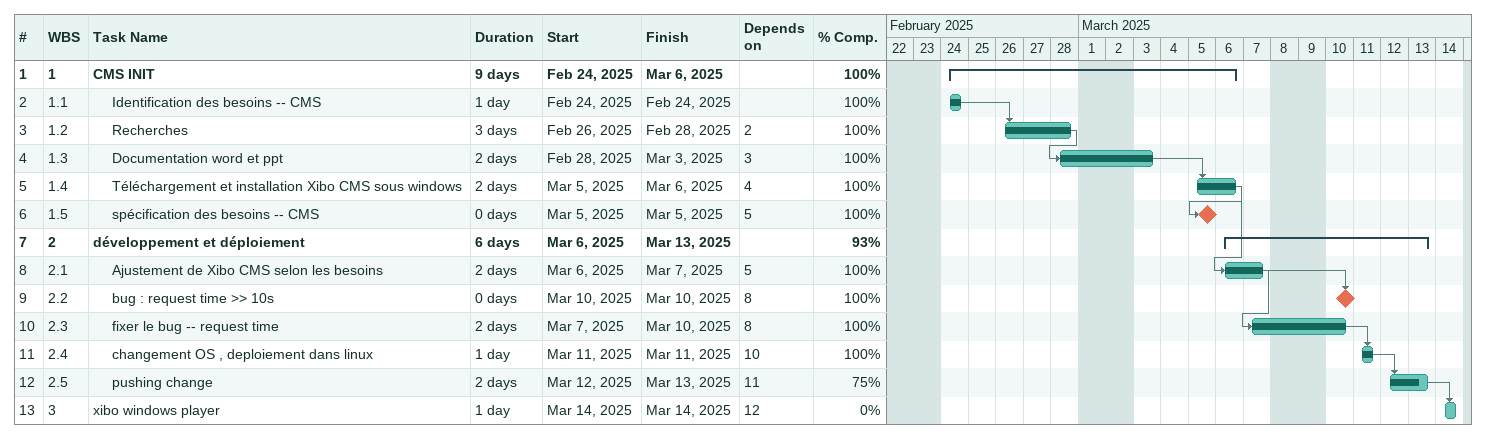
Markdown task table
| ID | WBS | Task | Duration | Start | Finish | Predecessors | % complete |
|---|---|---|---|---|---|---|---|
| 1 | 1 | **CMS INIT** | 9d | 2025-02-24 | 2025-03-06 |  | 100 |
| 2 | 1.1 | Identification des besoins -- CMS | 1d | 2025-02-24 | 2025-02-24 |  | 100 |
| 3 | 1.2 | Recherches | 3d | 2025-02-26 | 2025-02-28 | 2 | 100 |
| 4 | 1.3 | Documentation word et ppt | 2d | 2025-02-28 | 2025-03-03 | 3 | 100 |
| 5 | 1.4 | Téléchargement et installation Xibo CMS sous windows | 2d | 2025-03-05 | 2025-03-06 | 4 | 100 |
| 6 | 1.5 | spécification des besoins -- CMS | 0d | 2025-03-05 | 2025-03-05 | 5 | 100 |
| 7 | 2 | **développement et déploiement** | 6d | 2025-03-06 | 2025-03-13 |  | 93 |
| 8 | 2.1 | Ajustement de Xibo CMS selon les besoins | 2d | 2025-03-06 | 2025-03-07 | 5 | 100 |
| 9 | 2.2 | bug : request time >> 10s | 0d | 2025-03-10 | 2025-03-10 | 8 | 100 |
| 10 | 2.3 | fixer le bug -- request time | 2d | 2025-03-07 | 2025-03-10 | 8 | 100 |
| 11 | 2.4 | changement OS , deploiement dans linux | 1d | 2025-03-11 | 2025-03-11 | 10 | 100 |
| 12 | 2.5 | pushing change | 2d | 2025-03-12 | 2025-03-13 | 11 | 75 |
| 13 | 3 | xibo windows player | 1d | 2025-03-14 | 2025-03-14 | 12 | 0 |
